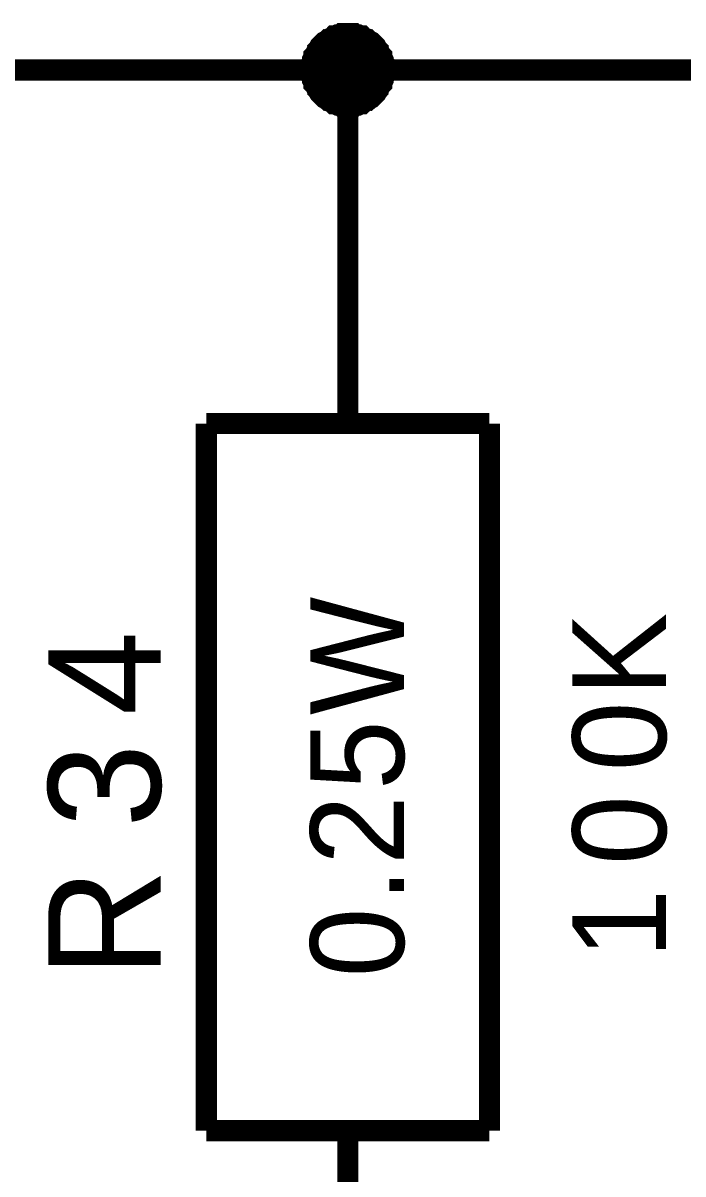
# Model space of a CAD drawing. Header units: millimetres. Extents: x 0 to 420, y 0 to 297.
# Drawn here: x 50.49 to 59.82, y 141.88 to 158.15 of the extents above; entities that cross this region are included whole.
import ezdxf

# ---------------------------------------------------------------- set-up
doc = ezdxf.new("R2010")
doc.units = ezdxf.units.MM
doc.layers.add('Sheet', color=255, linetype='Continuous')

msp = doc.modelspace()

# ---------------------------------------------------------------- linework, layer by layer
at = {"layer": 'Sheet'}
for points, const_width in [([(54.569, 157.491), (54.569, 157.525), (54.569, 157.541), (54.569, 157.574), (54.585, 157.591), (54.585, 157.624), (54.585, 157.64), (54.602, 157.674), (54.602, 157.69), (54.619, 157.707), (54.635, 157.74), (54.652, 157.756), (54.652, 157.773), (54.668, 157.79), (54.685, 157.823), (54.701, 157.839), (54.718, 157.856), (54.734, 157.872), (54.751, 157.889), (54.784, 157.905), (54.801, 157.922), (54.817, 157.922), (54.834, 157.939), (54.867, 157.955), (54.883, 157.972), (54.9, 157.972), (54.933, 157.988), (54.95, 157.988), (54.983, 157.988), (54.999, 158.005), (55.032, 158.005), (55.049, 158.005), (55.082, 158.005)], 0.3), ([(54.569, 157.491), (54.569, 157.525), (54.569, 157.541), (54.569, 157.574), (54.585, 157.591), (54.585, 157.624), (54.585, 157.64), (54.602, 157.674), (54.602, 157.69), (54.619, 157.707), (54.635, 157.74), (54.652, 157.756), (54.652, 157.773), (54.668, 157.79), (54.685, 157.823), (54.701, 157.839), (54.718, 157.856), (54.734, 157.872), (54.751, 157.889), (54.784, 157.905), (54.801, 157.922), (54.817, 157.922), (54.834, 157.939), (54.867, 157.955), (54.883, 157.972), (54.9, 157.972), (54.933, 157.988), (54.95, 157.988), (54.983, 157.988), (54.999, 158.005), (55.032, 158.005), (55.049, 158.005), (55.082, 158.005)], 0.3), ([(54.569, 157.491), (54.569, 157.525), (54.569, 157.541), (54.569, 157.574), (54.585, 157.591), (54.585, 157.624), (54.585, 157.64), (54.602, 157.674), (54.602, 157.69), (54.619, 157.707), (54.635, 157.74), (54.652, 157.756), (54.652, 157.773), (54.668, 157.79), (54.685, 157.823), (54.701, 157.839), (54.718, 157.856), (54.734, 157.872), (54.751, 157.889), (54.784, 157.905), (54.801, 157.922), (54.817, 157.922), (54.834, 157.939), (54.867, 157.955), (54.883, 157.972), (54.9, 157.972), (54.933, 157.988), (54.95, 157.988), (54.983, 157.988), (54.999, 158.005), (55.032, 158.005), (55.049, 158.005), (55.082, 158.005)], 0.3), ([(54.569, 157.491), (54.569, 157.525), (54.569, 157.541), (54.569, 157.574), (54.585, 157.591), (54.585, 157.624), (54.585, 157.64), (54.602, 157.674), (54.602, 157.69), (54.619, 157.707), (54.635, 157.74), (54.652, 157.756), (54.652, 157.773), (54.668, 157.79), (54.685, 157.823), (54.701, 157.839), (54.718, 157.856), (54.734, 157.872), (54.751, 157.889), (54.784, 157.905), (54.801, 157.922), (54.817, 157.922), (54.834, 157.939), (54.867, 157.955), (54.883, 157.972), (54.9, 157.972), (54.933, 157.988), (54.95, 157.988), (54.983, 157.988), (54.999, 158.005), (55.032, 158.005), (55.049, 158.005), (55.082, 158.005)], 0.3), ([(54.569, 157.491), (54.569, 157.525), (54.569, 157.541), (54.569, 157.574), (54.585, 157.591), (54.585, 157.624), (54.585, 157.64), (54.602, 157.674), (54.602, 157.69), (54.619, 157.707), (54.635, 157.74), (54.652, 157.756), (54.652, 157.773), (54.668, 157.79), (54.685, 157.823), (54.701, 157.839), (54.718, 157.856), (54.734, 157.872), (54.751, 157.889), (54.784, 157.905), (54.801, 157.922), (54.817, 157.922), (54.834, 157.939), (54.867, 157.955), (54.883, 157.972), (54.9, 157.972), (54.933, 157.988), (54.95, 157.988), (54.983, 157.988), (54.999, 158.005), (55.032, 158.005), (55.049, 158.005), (55.082, 158.005)], 0.0991), ([(54.569, 157.491), (54.569, 157.525), (54.569, 157.541), (54.569, 157.574), (54.585, 157.591), (54.585, 157.624), (54.585, 157.64), (54.602, 157.674), (54.602, 157.69), (54.619, 157.707), (54.635, 157.74), (54.652, 157.756), (54.652, 157.773), (54.668, 157.79), (54.685, 157.823), (54.701, 157.839), (54.718, 157.856), (54.734, 157.872), (54.751, 157.889), (54.784, 157.905), (54.801, 157.922), (54.817, 157.922), (54.834, 157.939), (54.867, 157.955), (54.883, 157.972), (54.9, 157.972), (54.933, 157.988), (54.95, 157.988), (54.983, 157.988), (54.999, 158.005), (55.032, 158.005), (55.049, 158.005), (55.082, 158.005)], 0.0991), ([(54.569, 157.491), (54.569, 157.525), (54.569, 157.541), (54.569, 157.574), (54.585, 157.591), (54.585, 157.624), (54.585, 157.64), (54.602, 157.674), (54.602, 157.69), (54.619, 157.707), (54.635, 157.74), (54.652, 157.756), (54.652, 157.773), (54.668, 157.79), (54.685, 157.823), (54.701, 157.839), (54.718, 157.856), (54.734, 157.872), (54.751, 157.889), (54.784, 157.905), (54.801, 157.922), (54.817, 157.922), (54.834, 157.939), (54.867, 157.955), (54.883, 157.972), (54.9, 157.972), (54.933, 157.988), (54.95, 157.988), (54.983, 157.988), (54.999, 158.005), (55.032, 158.005), (55.049, 158.005), (55.082, 158.005)], 0.0991), ([(54.569, 157.491), (54.569, 157.525), (54.569, 157.541), (54.569, 157.574), (54.585, 157.591), (54.585, 157.624), (54.585, 157.64), (54.602, 157.674), (54.602, 157.69), (54.619, 157.707), (54.635, 157.74), (54.652, 157.756), (54.652, 157.773), (54.668, 157.79), (54.685, 157.823), (54.701, 157.839), (54.718, 157.856), (54.734, 157.872), (54.751, 157.889), (54.784, 157.905), (54.801, 157.922), (54.817, 157.922), (54.834, 157.939), (54.867, 157.955), (54.883, 157.972), (54.9, 157.972), (54.933, 157.988), (54.95, 157.988), (54.983, 157.988), (54.999, 158.005), (55.032, 158.005), (55.049, 158.005), (55.082, 158.005)], 0.0991), ([(55.082, 158.005), (55.082, 158.005)], 0.3), ([(55.082, 158.005), (55.115, 158.005), (55.132, 158.005), (55.165, 158.005), (55.181, 157.988), (55.214, 157.988), (55.231, 157.988), (55.264, 157.972), (55.281, 157.972), (55.297, 157.955), (55.33, 157.939), (55.347, 157.922), (55.363, 157.922), (55.38, 157.905), (55.413, 157.889), (55.43, 157.872), (55.446, 157.856), (55.463, 157.839), (55.479, 157.823), (55.496, 157.79), (55.512, 157.773), (55.512, 157.756), (55.529, 157.74), (55.545, 157.707), (55.562, 157.69), (55.562, 157.674), (55.578, 157.64), (55.578, 157.624), (55.578, 157.591), (55.595, 157.574), (55.595, 157.541), (55.595, 157.525), (55.595, 157.491)], 0.3), ([(55.082, 158.005), (55.082, 158.005)], 0.3), ([(55.082, 158.005), (55.115, 158.005), (55.132, 158.005), (55.165, 158.005), (55.181, 157.988), (55.214, 157.988), (55.231, 157.988), (55.264, 157.972), (55.281, 157.972), (55.297, 157.955), (55.33, 157.939), (55.347, 157.922), (55.363, 157.922), (55.38, 157.905), (55.413, 157.889), (55.43, 157.872), (55.446, 157.856), (55.463, 157.839), (55.479, 157.823), (55.496, 157.79), (55.512, 157.773), (55.512, 157.756), (55.529, 157.74), (55.545, 157.707), (55.562, 157.69), (55.562, 157.674), (55.578, 157.64), (55.578, 157.624), (55.578, 157.591), (55.595, 157.574), (55.595, 157.541), (55.595, 157.525), (55.595, 157.491)], 0.3), ([(55.082, 158.005), (55.082, 158.005)], 0.3), ([(55.082, 158.005), (55.115, 158.005), (55.132, 158.005), (55.165, 158.005), (55.181, 157.988), (55.214, 157.988), (55.231, 157.988), (55.264, 157.972), (55.281, 157.972), (55.297, 157.955), (55.33, 157.939), (55.347, 157.922), (55.363, 157.922), (55.38, 157.905), (55.413, 157.889), (55.43, 157.872), (55.446, 157.856), (55.463, 157.839), (55.479, 157.823), (55.496, 157.79), (55.512, 157.773), (55.512, 157.756), (55.529, 157.74), (55.545, 157.707), (55.562, 157.69), (55.562, 157.674), (55.578, 157.64), (55.578, 157.624), (55.578, 157.591), (55.595, 157.574), (55.595, 157.541), (55.595, 157.525), (55.595, 157.491)], 0.3), ([(55.082, 158.005), (55.082, 158.005)], 0.3), ([(55.082, 158.005), (55.115, 158.005), (55.132, 158.005), (55.165, 158.005), (55.181, 157.988), (55.214, 157.988), (55.231, 157.988), (55.264, 157.972), (55.281, 157.972), (55.297, 157.955), (55.33, 157.939), (55.347, 157.922), (55.363, 157.922), (55.38, 157.905), (55.413, 157.889), (55.43, 157.872), (55.446, 157.856), (55.463, 157.839), (55.479, 157.823), (55.496, 157.79), (55.512, 157.773), (55.512, 157.756), (55.529, 157.74), (55.545, 157.707), (55.562, 157.69), (55.562, 157.674), (55.578, 157.64), (55.578, 157.624), (55.578, 157.591), (55.595, 157.574), (55.595, 157.541), (55.595, 157.525), (55.595, 157.491)], 0.3), ([(55.082, 158.005), (55.082, 158.005)], 0.0991), ([(55.082, 158.005), (55.115, 158.005), (55.132, 158.005), (55.165, 158.005), (55.181, 157.988), (55.214, 157.988), (55.231, 157.988), (55.264, 157.972), (55.281, 157.972), (55.297, 157.955), (55.33, 157.939), (55.347, 157.922), (55.363, 157.922), (55.38, 157.905), (55.413, 157.889), (55.43, 157.872), (55.446, 157.856), (55.463, 157.839), (55.479, 157.823), (55.496, 157.79), (55.512, 157.773), (55.512, 157.756), (55.529, 157.74), (55.545, 157.707), (55.562, 157.69), (55.562, 157.674), (55.578, 157.64), (55.578, 157.624), (55.578, 157.591), (55.595, 157.574), (55.595, 157.541), (55.595, 157.525), (55.595, 157.491)], 0.0991), ([(55.082, 158.005), (55.082, 158.005)], 0.0991), ([(55.082, 158.005), (55.115, 158.005), (55.132, 158.005), (55.165, 158.005), (55.181, 157.988), (55.214, 157.988), (55.231, 157.988), (55.264, 157.972), (55.281, 157.972), (55.297, 157.955), (55.33, 157.939), (55.347, 157.922), (55.363, 157.922), (55.38, 157.905), (55.413, 157.889), (55.43, 157.872), (55.446, 157.856), (55.463, 157.839), (55.479, 157.823), (55.496, 157.79), (55.512, 157.773), (55.512, 157.756), (55.529, 157.74), (55.545, 157.707), (55.562, 157.69), (55.562, 157.674), (55.578, 157.64), (55.578, 157.624), (55.578, 157.591), (55.595, 157.574), (55.595, 157.541), (55.595, 157.525), (55.595, 157.491)], 0.0991), ([(55.082, 158.005), (55.082, 158.005)], 0.0991), ([(55.082, 158.005), (55.115, 158.005), (55.132, 158.005), (55.165, 158.005), (55.181, 157.988), (55.214, 157.988), (55.231, 157.988), (55.264, 157.972), (55.281, 157.972), (55.297, 157.955), (55.33, 157.939), (55.347, 157.922), (55.363, 157.922), (55.38, 157.905), (55.413, 157.889), (55.43, 157.872), (55.446, 157.856), (55.463, 157.839), (55.479, 157.823), (55.496, 157.79), (55.512, 157.773), (55.512, 157.756), (55.529, 157.74), (55.545, 157.707), (55.562, 157.69), (55.562, 157.674), (55.578, 157.64), (55.578, 157.624), (55.578, 157.591), (55.595, 157.574), (55.595, 157.541), (55.595, 157.525), (55.595, 157.491)], 0.0991), ([(55.082, 158.005), (55.082, 158.005)], 0.0991), ([(55.082, 158.005), (55.115, 158.005), (55.132, 158.005), (55.165, 158.005), (55.181, 157.988), (55.214, 157.988), (55.231, 157.988), (55.264, 157.972), (55.281, 157.972), (55.297, 157.955), (55.33, 157.939), (55.347, 157.922), (55.363, 157.922), (55.38, 157.905), (55.413, 157.889), (55.43, 157.872), (55.446, 157.856), (55.463, 157.839), (55.479, 157.823), (55.496, 157.79), (55.512, 157.773), (55.512, 157.756), (55.529, 157.74), (55.545, 157.707), (55.562, 157.69), (55.562, 157.674), (55.578, 157.64), (55.578, 157.624), (55.578, 157.591), (55.595, 157.574), (55.595, 157.541), (55.595, 157.525), (55.595, 157.491)], 0.0991), ([(50.084, 157.491), (52.583, 157.491)], 0.3), ([(52.583, 157.491), (55.082, 157.491), (67.578, 157.491)], 0.3), ([(55.082, 156.978), (55.049, 156.978), (55.032, 156.978), (54.999, 156.978), (54.983, 156.995), (54.95, 156.995), (54.933, 156.995), (54.9, 157.011), (54.883, 157.011), (54.867, 157.028), (54.834, 157.044), (54.817, 157.061), (54.801, 157.061), (54.784, 157.077), (54.751, 157.094), (54.734, 157.111), (54.718, 157.127), (54.701, 157.144), (54.685, 157.16), (54.668, 157.193), (54.652, 157.21), (54.652, 157.227), (54.635, 157.243), (54.619, 157.276), (54.602, 157.293), (54.602, 157.309), (54.585, 157.342), (54.585, 157.359), (54.585, 157.392), (54.569, 157.409), (54.569, 157.442), (54.569, 157.458), (54.569, 157.491)], 0.3), ([(54.569, 157.491), (54.569, 157.491)], 0.3), ([(55.082, 156.978), (55.049, 156.978), (55.032, 156.978), (54.999, 156.978), (54.983, 156.995), (54.95, 156.995), (54.933, 156.995), (54.9, 157.011), (54.883, 157.011), (54.867, 157.028), (54.834, 157.044), (54.817, 157.061), (54.801, 157.061), (54.784, 157.077), (54.751, 157.094), (54.734, 157.111), (54.718, 157.127), (54.701, 157.144), (54.685, 157.16), (54.668, 157.193), (54.652, 157.21), (54.652, 157.227), (54.635, 157.243), (54.619, 157.276), (54.602, 157.293), (54.602, 157.309), (54.585, 157.342), (54.585, 157.359), (54.585, 157.392), (54.569, 157.409), (54.569, 157.442), (54.569, 157.458), (54.569, 157.491)], 0.3), ([(54.569, 157.491), (54.569, 157.491)], 0.3), ([(55.082, 156.978), (55.049, 156.978), (55.032, 156.978), (54.999, 156.978), (54.983, 156.995), (54.95, 156.995), (54.933, 156.995), (54.9, 157.011), (54.883, 157.011), (54.867, 157.028), (54.834, 157.044), (54.817, 157.061), (54.801, 157.061), (54.784, 157.077), (54.751, 157.094), (54.734, 157.111), (54.718, 157.127), (54.701, 157.144), (54.685, 157.16), (54.668, 157.193), (54.652, 157.21), (54.652, 157.227), (54.635, 157.243), (54.619, 157.276), (54.602, 157.293), (54.602, 157.309), (54.585, 157.342), (54.585, 157.359), (54.585, 157.392), (54.569, 157.409), (54.569, 157.442), (54.569, 157.458), (54.569, 157.491)], 0.3), ([(54.569, 157.491), (54.569, 157.491)], 0.3), ([(55.082, 156.978), (55.049, 156.978), (55.032, 156.978), (54.999, 156.978), (54.983, 156.995), (54.95, 156.995), (54.933, 156.995), (54.9, 157.011), (54.883, 157.011), (54.867, 157.028), (54.834, 157.044), (54.817, 157.061), (54.801, 157.061), (54.784, 157.077), (54.751, 157.094), (54.734, 157.111), (54.718, 157.127), (54.701, 157.144), (54.685, 157.16), (54.668, 157.193), (54.652, 157.21), (54.652, 157.227), (54.635, 157.243), (54.619, 157.276), (54.602, 157.293), (54.602, 157.309), (54.585, 157.342), (54.585, 157.359), (54.585, 157.392), (54.569, 157.409), (54.569, 157.442), (54.569, 157.458), (54.569, 157.491)], 0.3), ([(54.569, 157.491), (54.569, 157.491)], 0.3), ([(55.595, 157.491), (55.595, 157.458), (55.595, 157.442), (55.595, 157.409), (55.578, 157.392), (55.578, 157.359), (55.578, 157.342), (55.562, 157.309), (55.562, 157.293), (55.545, 157.276), (55.529, 157.243), (55.512, 157.227), (55.512, 157.21), (55.496, 157.193), (55.479, 157.16), (55.463, 157.144), (55.446, 157.127), (55.43, 157.111), (55.413, 157.094), (55.38, 157.077), (55.363, 157.061), (55.347, 157.061), (55.33, 157.044), (55.297, 157.028), (55.281, 157.011), (55.264, 157.011), (55.231, 156.995), (55.214, 156.995), (55.181, 156.995), (55.165, 156.978), (55.132, 156.978), (55.115, 156.978), (55.082, 156.978)], 0.3), ([(55.082, 154.991), (55.082, 157.491)], 0.3), ([(55.595, 157.491), (55.595, 157.458), (55.595, 157.442), (55.595, 157.409), (55.578, 157.392), (55.578, 157.359), (55.578, 157.342), (55.562, 157.309), (55.562, 157.293), (55.545, 157.276), (55.529, 157.243), (55.512, 157.227), (55.512, 157.21), (55.496, 157.193), (55.479, 157.16), (55.463, 157.144), (55.446, 157.127), (55.43, 157.111), (55.413, 157.094), (55.38, 157.077), (55.363, 157.061), (55.347, 157.061), (55.33, 157.044), (55.297, 157.028), (55.281, 157.011), (55.264, 157.011), (55.231, 156.995), (55.214, 156.995), (55.181, 156.995), (55.165, 156.978), (55.132, 156.978), (55.115, 156.978), (55.082, 156.978)], 0.3), ([(55.595, 157.491), (55.595, 157.458), (55.595, 157.442), (55.595, 157.409), (55.578, 157.392), (55.578, 157.359), (55.578, 157.342), (55.562, 157.309), (55.562, 157.293), (55.545, 157.276), (55.529, 157.243), (55.512, 157.227), (55.512, 157.21), (55.496, 157.193), (55.479, 157.16), (55.463, 157.144), (55.446, 157.127), (55.43, 157.111), (55.413, 157.094), (55.38, 157.077), (55.363, 157.061), (55.347, 157.061), (55.33, 157.044), (55.297, 157.028), (55.281, 157.011), (55.264, 157.011), (55.231, 156.995), (55.214, 156.995), (55.181, 156.995), (55.165, 156.978), (55.132, 156.978), (55.115, 156.978), (55.082, 156.978)], 0.3), ([(55.595, 157.491), (55.595, 157.458), (55.595, 157.442), (55.595, 157.409), (55.578, 157.392), (55.578, 157.359), (55.578, 157.342), (55.562, 157.309), (55.562, 157.293), (55.545, 157.276), (55.529, 157.243), (55.512, 157.227), (55.512, 157.21), (55.496, 157.193), (55.479, 157.16), (55.463, 157.144), (55.446, 157.127), (55.43, 157.111), (55.413, 157.094), (55.38, 157.077), (55.363, 157.061), (55.347, 157.061), (55.33, 157.044), (55.297, 157.028), (55.281, 157.011), (55.264, 157.011), (55.231, 156.995), (55.214, 156.995), (55.181, 156.995), (55.165, 156.978), (55.132, 156.978), (55.115, 156.978), (55.082, 156.978)], 0.3), ([(55.595, 157.491), (55.595, 157.491), (55.595, 157.491), (55.595, 157.491), (55.595, 157.491), (55.595, 157.491), (55.595, 157.491), (55.595, 157.491), (55.595, 157.491), (55.595, 157.491), (55.595, 157.491), (55.595, 157.491), (55.595, 157.491), (55.595, 157.491), (55.595, 157.491), (55.595, 157.491), (55.595, 157.491), (55.595, 157.491), (55.595, 157.491), (55.595, 157.491), (55.595, 157.491), (55.595, 157.491), (55.595, 157.491), (55.595, 157.491), (55.595, 157.491), (55.595, 157.491), (55.595, 157.491), (55.595, 157.491), (55.595, 157.491), (55.595, 157.491), (55.595, 157.491), (55.595, 157.491), (55.595, 157.491)], 0.3), ([(55.595, 157.491), (55.595, 157.491)], 0.3), ([(55.595, 157.491), (55.595, 157.491), (55.595, 157.491), (55.595, 157.491), (55.595, 157.491), (55.595, 157.491), (55.595, 157.491), (55.595, 157.491), (55.595, 157.491), (55.595, 157.491), (55.595, 157.491), (55.595, 157.491), (55.595, 157.491), (55.595, 157.491), (55.595, 157.491), (55.595, 157.491), (55.595, 157.491), (55.595, 157.491), (55.595, 157.491), (55.595, 157.491), (55.595, 157.491), (55.595, 157.491), (55.595, 157.491), (55.595, 157.491), (55.595, 157.491), (55.595, 157.491), (55.595, 157.491), (55.595, 157.491), (55.595, 157.491), (55.595, 157.491), (55.595, 157.491), (55.595, 157.491), (55.595, 157.491)], 0.3), ([(55.595, 157.491), (55.595, 157.491)], 0.3), ([(55.595, 157.491), (55.595, 157.491), (55.595, 157.491), (55.595, 157.491), (55.595, 157.491), (55.595, 157.491), (55.595, 157.491), (55.595, 157.491), (55.595, 157.491), (55.595, 157.491), (55.595, 157.491), (55.595, 157.491), (55.595, 157.491), (55.595, 157.491), (55.595, 157.491), (55.595, 157.491), (55.595, 157.491), (55.595, 157.491), (55.595, 157.491), (55.595, 157.491), (55.595, 157.491), (55.595, 157.491), (55.595, 157.491), (55.595, 157.491), (55.595, 157.491), (55.595, 157.491), (55.595, 157.491), (55.595, 157.491), (55.595, 157.491), (55.595, 157.491), (55.595, 157.491), (55.595, 157.491), (55.595, 157.491)], 0.3), ([(55.595, 157.491), (55.595, 157.491)], 0.3), ([(55.595, 157.491), (55.595, 157.491), (55.595, 157.491), (55.595, 157.491), (55.595, 157.491), (55.595, 157.491), (55.595, 157.491), (55.595, 157.491), (55.595, 157.491), (55.595, 157.491), (55.595, 157.491), (55.595, 157.491), (55.595, 157.491), (55.595, 157.491), (55.595, 157.491), (55.595, 157.491), (55.595, 157.491), (55.595, 157.491), (55.595, 157.491), (55.595, 157.491), (55.595, 157.491), (55.595, 157.491), (55.595, 157.491), (55.595, 157.491), (55.595, 157.491), (55.595, 157.491), (55.595, 157.491), (55.595, 157.491), (55.595, 157.491), (55.595, 157.491), (55.595, 157.491), (55.595, 157.491), (55.595, 157.491)], 0.3), ([(55.595, 157.491), (55.595, 157.491)], 0.3), ([(55.082, 156.978), (55.049, 156.978), (55.032, 156.978), (54.999, 156.978), (54.983, 156.995), (54.95, 156.995), (54.933, 156.995), (54.9, 157.011), (54.883, 157.011), (54.867, 157.028), (54.834, 157.044), (54.817, 157.061), (54.801, 157.061), (54.784, 157.077), (54.751, 157.094), (54.734, 157.111), (54.718, 157.127), (54.701, 157.144), (54.685, 157.16), (54.668, 157.193), (54.652, 157.21), (54.652, 157.227), (54.635, 157.243), (54.619, 157.276), (54.602, 157.293), (54.602, 157.309), (54.585, 157.342), (54.585, 157.359), (54.585, 157.392), (54.569, 157.409), (54.569, 157.442), (54.569, 157.458), (54.569, 157.491)], 0.0991), ([(54.569, 157.491), (54.569, 157.491)], 0.0991), ([(55.082, 156.978), (55.049, 156.978), (55.032, 156.978), (54.999, 156.978), (54.983, 156.995), (54.95, 156.995), (54.933, 156.995), (54.9, 157.011), (54.883, 157.011), (54.867, 157.028), (54.834, 157.044), (54.817, 157.061), (54.801, 157.061), (54.784, 157.077), (54.751, 157.094), (54.734, 157.111), (54.718, 157.127), (54.701, 157.144), (54.685, 157.16), (54.668, 157.193), (54.652, 157.21), (54.652, 157.227), (54.635, 157.243), (54.619, 157.276), (54.602, 157.293), (54.602, 157.309), (54.585, 157.342), (54.585, 157.359), (54.585, 157.392), (54.569, 157.409), (54.569, 157.442), (54.569, 157.458), (54.569, 157.491)], 0.0991), ([(54.569, 157.491), (54.569, 157.491)], 0.0991), ([(55.082, 156.978), (55.049, 156.978), (55.032, 156.978), (54.999, 156.978), (54.983, 156.995), (54.95, 156.995), (54.933, 156.995), (54.9, 157.011), (54.883, 157.011), (54.867, 157.028), (54.834, 157.044), (54.817, 157.061), (54.801, 157.061), (54.784, 157.077), (54.751, 157.094), (54.734, 157.111), (54.718, 157.127), (54.701, 157.144), (54.685, 157.16), (54.668, 157.193), (54.652, 157.21), (54.652, 157.227), (54.635, 157.243), (54.619, 157.276), (54.602, 157.293), (54.602, 157.309), (54.585, 157.342), (54.585, 157.359), (54.585, 157.392), (54.569, 157.409), (54.569, 157.442), (54.569, 157.458), (54.569, 157.491)], 0.0991), ([(54.569, 157.491), (54.569, 157.491)], 0.0991), ([(55.082, 156.978), (55.049, 156.978), (55.032, 156.978), (54.999, 156.978), (54.983, 156.995), (54.95, 156.995), (54.933, 156.995), (54.9, 157.011), (54.883, 157.011), (54.867, 157.028), (54.834, 157.044), (54.817, 157.061), (54.801, 157.061), (54.784, 157.077), (54.751, 157.094), (54.734, 157.111), (54.718, 157.127), (54.701, 157.144), (54.685, 157.16), (54.668, 157.193), (54.652, 157.21), (54.652, 157.227), (54.635, 157.243), (54.619, 157.276), (54.602, 157.293), (54.602, 157.309), (54.585, 157.342), (54.585, 157.359), (54.585, 157.392), (54.569, 157.409), (54.569, 157.442), (54.569, 157.458), (54.569, 157.491)], 0.0991), ([(54.569, 157.491), (54.569, 157.491)], 0.0991), ([(55.595, 157.491), (55.595, 157.458), (55.595, 157.442), (55.595, 157.409), (55.578, 157.392), (55.578, 157.359), (55.578, 157.342), (55.562, 157.309), (55.562, 157.293), (55.545, 157.276), (55.529, 157.243), (55.512, 157.227), (55.512, 157.21), (55.496, 157.193), (55.479, 157.16), (55.463, 157.144), (55.446, 157.127), (55.43, 157.111), (55.413, 157.094), (55.38, 157.077), (55.363, 157.061), (55.347, 157.061), (55.33, 157.044), (55.297, 157.028), (55.281, 157.011), (55.264, 157.011), (55.231, 156.995), (55.214, 156.995), (55.181, 156.995), (55.165, 156.978), (55.132, 156.978), (55.115, 156.978), (55.082, 156.978)], 0.0991), ([(55.595, 157.491), (55.595, 157.458), (55.595, 157.442), (55.595, 157.409), (55.578, 157.392), (55.578, 157.359), (55.578, 157.342), (55.562, 157.309), (55.562, 157.293), (55.545, 157.276), (55.529, 157.243), (55.512, 157.227), (55.512, 157.21), (55.496, 157.193), (55.479, 157.16), (55.463, 157.144), (55.446, 157.127), (55.43, 157.111), (55.413, 157.094), (55.38, 157.077), (55.363, 157.061), (55.347, 157.061), (55.33, 157.044), (55.297, 157.028), (55.281, 157.011), (55.264, 157.011), (55.231, 156.995), (55.214, 156.995), (55.181, 156.995), (55.165, 156.978), (55.132, 156.978), (55.115, 156.978), (55.082, 156.978)], 0.0991), ([(55.595, 157.491), (55.595, 157.458), (55.595, 157.442), (55.595, 157.409), (55.578, 157.392), (55.578, 157.359), (55.578, 157.342), (55.562, 157.309), (55.562, 157.293), (55.545, 157.276), (55.529, 157.243), (55.512, 157.227), (55.512, 157.21), (55.496, 157.193), (55.479, 157.16), (55.463, 157.144), (55.446, 157.127), (55.43, 157.111), (55.413, 157.094), (55.38, 157.077), (55.363, 157.061), (55.347, 157.061), (55.33, 157.044), (55.297, 157.028), (55.281, 157.011), (55.264, 157.011), (55.231, 156.995), (55.214, 156.995), (55.181, 156.995), (55.165, 156.978), (55.132, 156.978), (55.115, 156.978), (55.082, 156.978)], 0.0991), ([(55.595, 157.491), (55.595, 157.458), (55.595, 157.442), (55.595, 157.409), (55.578, 157.392), (55.578, 157.359), (55.578, 157.342), (55.562, 157.309), (55.562, 157.293), (55.545, 157.276), (55.529, 157.243), (55.512, 157.227), (55.512, 157.21), (55.496, 157.193), (55.479, 157.16), (55.463, 157.144), (55.446, 157.127), (55.43, 157.111), (55.413, 157.094), (55.38, 157.077), (55.363, 157.061), (55.347, 157.061), (55.33, 157.044), (55.297, 157.028), (55.281, 157.011), (55.264, 157.011), (55.231, 156.995), (55.214, 156.995), (55.181, 156.995), (55.165, 156.978), (55.132, 156.978), (55.115, 156.978), (55.082, 156.978)], 0.0991), ([(55.595, 157.491), (55.595, 157.491), (55.595, 157.491), (55.595, 157.491), (55.595, 157.491), (55.595, 157.491), (55.595, 157.491), (55.595, 157.491), (55.595, 157.491), (55.595, 157.491), (55.595, 157.491), (55.595, 157.491), (55.595, 157.491), (55.595, 157.491), (55.595, 157.491), (55.595, 157.491), (55.595, 157.491), (55.595, 157.491), (55.595, 157.491), (55.595, 157.491), (55.595, 157.491), (55.595, 157.491), (55.595, 157.491), (55.595, 157.491), (55.595, 157.491), (55.595, 157.491), (55.595, 157.491), (55.595, 157.491), (55.595, 157.491), (55.595, 157.491), (55.595, 157.491), (55.595, 157.491), (55.595, 157.491)], 0.0991), ([(55.595, 157.491), (55.595, 157.491)], 0.0991), ([(55.595, 157.491), (55.595, 157.491), (55.595, 157.491), (55.595, 157.491), (55.595, 157.491), (55.595, 157.491), (55.595, 157.491), (55.595, 157.491), (55.595, 157.491), (55.595, 157.491), (55.595, 157.491), (55.595, 157.491), (55.595, 157.491), (55.595, 157.491), (55.595, 157.491), (55.595, 157.491), (55.595, 157.491), (55.595, 157.491), (55.595, 157.491), (55.595, 157.491), (55.595, 157.491), (55.595, 157.491), (55.595, 157.491), (55.595, 157.491), (55.595, 157.491), (55.595, 157.491), (55.595, 157.491), (55.595, 157.491), (55.595, 157.491), (55.595, 157.491), (55.595, 157.491), (55.595, 157.491), (55.595, 157.491)], 0.0991), ([(55.595, 157.491), (55.595, 157.491)], 0.0991), ([(55.595, 157.491), (55.595, 157.491), (55.595, 157.491), (55.595, 157.491), (55.595, 157.491), (55.595, 157.491), (55.595, 157.491), (55.595, 157.491), (55.595, 157.491), (55.595, 157.491), (55.595, 157.491), (55.595, 157.491), (55.595, 157.491), (55.595, 157.491), (55.595, 157.491), (55.595, 157.491), (55.595, 157.491), (55.595, 157.491), (55.595, 157.491), (55.595, 157.491), (55.595, 157.491), (55.595, 157.491), (55.595, 157.491), (55.595, 157.491), (55.595, 157.491), (55.595, 157.491), (55.595, 157.491), (55.595, 157.491), (55.595, 157.491), (55.595, 157.491), (55.595, 157.491), (55.595, 157.491), (55.595, 157.491)], 0.0991), ([(55.595, 157.491), (55.595, 157.491)], 0.0991), ([(55.595, 157.491), (55.595, 157.491), (55.595, 157.491), (55.595, 157.491), (55.595, 157.491), (55.595, 157.491), (55.595, 157.491), (55.595, 157.491), (55.595, 157.491), (55.595, 157.491), (55.595, 157.491), (55.595, 157.491), (55.595, 157.491), (55.595, 157.491), (55.595, 157.491), (55.595, 157.491), (55.595, 157.491), (55.595, 157.491), (55.595, 157.491), (55.595, 157.491), (55.595, 157.491), (55.595, 157.491), (55.595, 157.491), (55.595, 157.491), (55.595, 157.491), (55.595, 157.491), (55.595, 157.491), (55.595, 157.491), (55.595, 157.491), (55.595, 157.491), (55.595, 157.491), (55.595, 157.491), (55.595, 157.491)], 0.0991), ([(55.595, 157.491), (55.595, 157.491)], 0.0991), ([(55.082, 152.491), (55.082, 154.991)], 0.3), ([(53.079, 152.491), (57.085, 152.491)], 0.3), ([(53.079, 142.489), (53.079, 152.491)], 0.3), ([(57.085, 142.489), (57.085, 152.491)], 0.3), ([(53.079, 142.489), (57.085, 142.489)], 0.3), ([(55.082, 142.489), (55.082, 139.989)], 0.3)]:
    msp.add_lwpolyline(points, dxfattribs=dict(at, const_width=const_width))
at = {"layer": 'Sheet', "const_width": 0.508}
msp.add_lwpolyline([(54.746, 157.5, 1), (55.254, 157.5, 1)], format="xyb", close=True, dxfattribs=at)

# ---------------------------------------------------------------- texts
at = {"layer": 'Sheet'}
for s, height, p in [('W', 1.325, (55.876, 148.368)), ('K', 1.325, (59.584, 148.632)), ('4', 1.59, (52.434, 148.368)), ('0', 1.325, (59.584, 147.573)), ('5', 1.325, (55.876, 147.308)), ('3', 1.59, (52.434, 146.778)), ('0', 1.325, (59.584, 146.248)), ('2', 1.325, (55.876, 146.248)), ('R', 1.59, (52.434, 144.658)), ('.', 1.325, (55.876, 145.718)), ('1', 1.325, (59.584, 144.923)), ('0', 1.325, (55.876, 144.658))]:
    msp.add_text(s, height=height, rotation=90, dxfattribs=at).set_placement(p)

doc.saveas('drawing.dxf')
